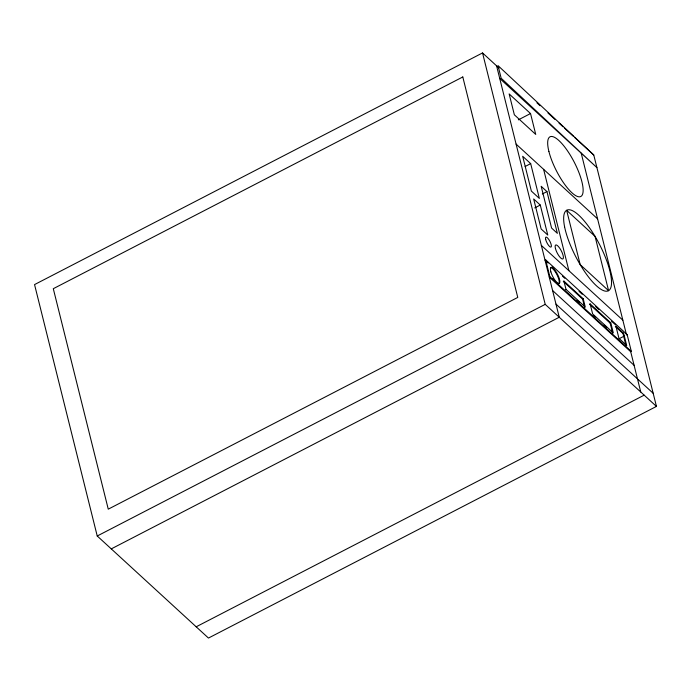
<?xml version="1.0" encoding="UTF-8"?>
<svg xmlns="http://www.w3.org/2000/svg" width="691" height="691" viewBox="0 0 691 691"><rect width="100%" height="100%" fill="white"/><g stroke="black" fill="none" stroke-linecap="round" stroke-linejoin="round"><path stroke-width="1.04" d="M498.945 68.003L482.534 52.939L34.55 284.588L97.232 536L208.466 638.061L656.45 406.412L593.768 155L498.03 65.636L501.165 78.238L596.903 167.602L499.714 78.428M518.362 119.837L530.533 113.549L535.732 134.417L514.354 114.801L509.146 93.924L530.533 113.549M525.125 166.496L530.679 163.62L539.351 198.412L531.362 191.087L522.69 156.296L530.679 163.62M542.323 193.99L546.952 191.597L557.361 233.342L551.582 228.039L541.174 186.294L546.952 191.597M534.73 207.922L540.284 205.046L547.764 235.052L541.157 228.989L533.677 198.982L540.284 205.046M631.332 351.417L549.837 276.642L549.215 276.961L630.71 351.736L631.332 351.417L627.134 334.591L545.64 259.816L545.026 260.136L548.188 263.038M563.942 281.099L565.998 289.365L585.268 307.046L583.213 298.788L563.942 281.099L563.32 281.418L582.591 299.108L584.655 307.365M565.385 289.684L565.998 289.365M97.232 536L545.216 304.36L656.45 406.412M582.591 299.108L583.213 298.788M111.277 548.887L559.261 317.247L496.579 65.826M590.14 303.919L592.636 313.921L613.28 332.872L610.792 322.87L590.14 303.919L589.527 304.239L610.17 323.189L612.667 333.183M610.17 323.189L610.792 322.87M615.914 326.161L615.292 326.472L623.006 333.546L626.037 345.725L626.659 345.405L623.619 333.226L615.914 326.161L618.946 338.331L626.659 345.405M623.006 333.546L623.619 333.226M619.11 338.737L624.664 335.869M627.134 334.591L626.521 334.91L581.217 153.203M196.192 626.797L644.176 395.157M536.916 102.838L540.077 105.74M547.98 112.996L555.106 119.526M559.054 123.153L563.01 126.781M564.59 128.232L573.297 136.213M574.877 137.664L593.768 155M516.091 144.091L597.585 218.866M541.347 245.409L622.841 320.183M552.144 266.666L553.724 268.125M562.431 276.106L564.806 278.283M579.041 291.352L582.211 294.254M595.659 306.597L598.829 309.499M611.483 321.116L615.439 324.744M576.942 300.291L579.257 302.416M593.604 315.701L595.193 317.152M603.934 325.167L606.309 327.353M552.601 290.54L634.096 365.314M555.987 304.109L653.176 393.283M630.71 351.736L640.756 392.013M543.618 169.347L568.883 270.665M545.64 259.816L549.837 276.642M482.534 52.939L545.216 304.36M554.191 280.27A8.957 2.643 62.7 0 1 552.981 278.395M550.606 267.719A8.957 2.643 62.7 0 1 557.179 275.139A8.957 2.643 62.7 0 1 558.449 283.759M462.797 76.96L53.293 288.7L108.262 509.163L517.766 297.424L462.797 76.96M595.055 236.382L566.646 210.323L580.19 264.627L608.598 290.695L595.055 236.382M548.904 151.493A33.583 9.899 62.7 0 0 579.317 196.823A33.583 9.899 62.7 0 0 568.045 151.631A33.583 9.899 62.7 0 0 548.904 151.493M555.426 248.44A7.834 2.306 62.7 0 0 562.526 259.013A7.834 2.306 62.7 0 0 559.891 248.466A7.834 2.306 62.7 0 0 555.426 248.44M545.7 239.596A5.597 1.65 62.7 0 0 550.77 247.145A5.597 1.65 62.7 0 0 548.896 239.613A5.597 1.65 62.7 0 0 545.7 239.596M564.59 226.795A45.338 13.362 62.7 0 0 604.884 291.049A45.338 13.362 62.7 0 0 593.396 233.67A45.338 13.362 62.7 0 0 564.59 226.795M550.882 271.926A8.957 2.643 62.7 0 0 559.062 283.448A8.957 2.643 62.7 0 0 555.478 270.889A8.957 2.643 62.7 0 0 550.882 271.926"/></g></svg>
